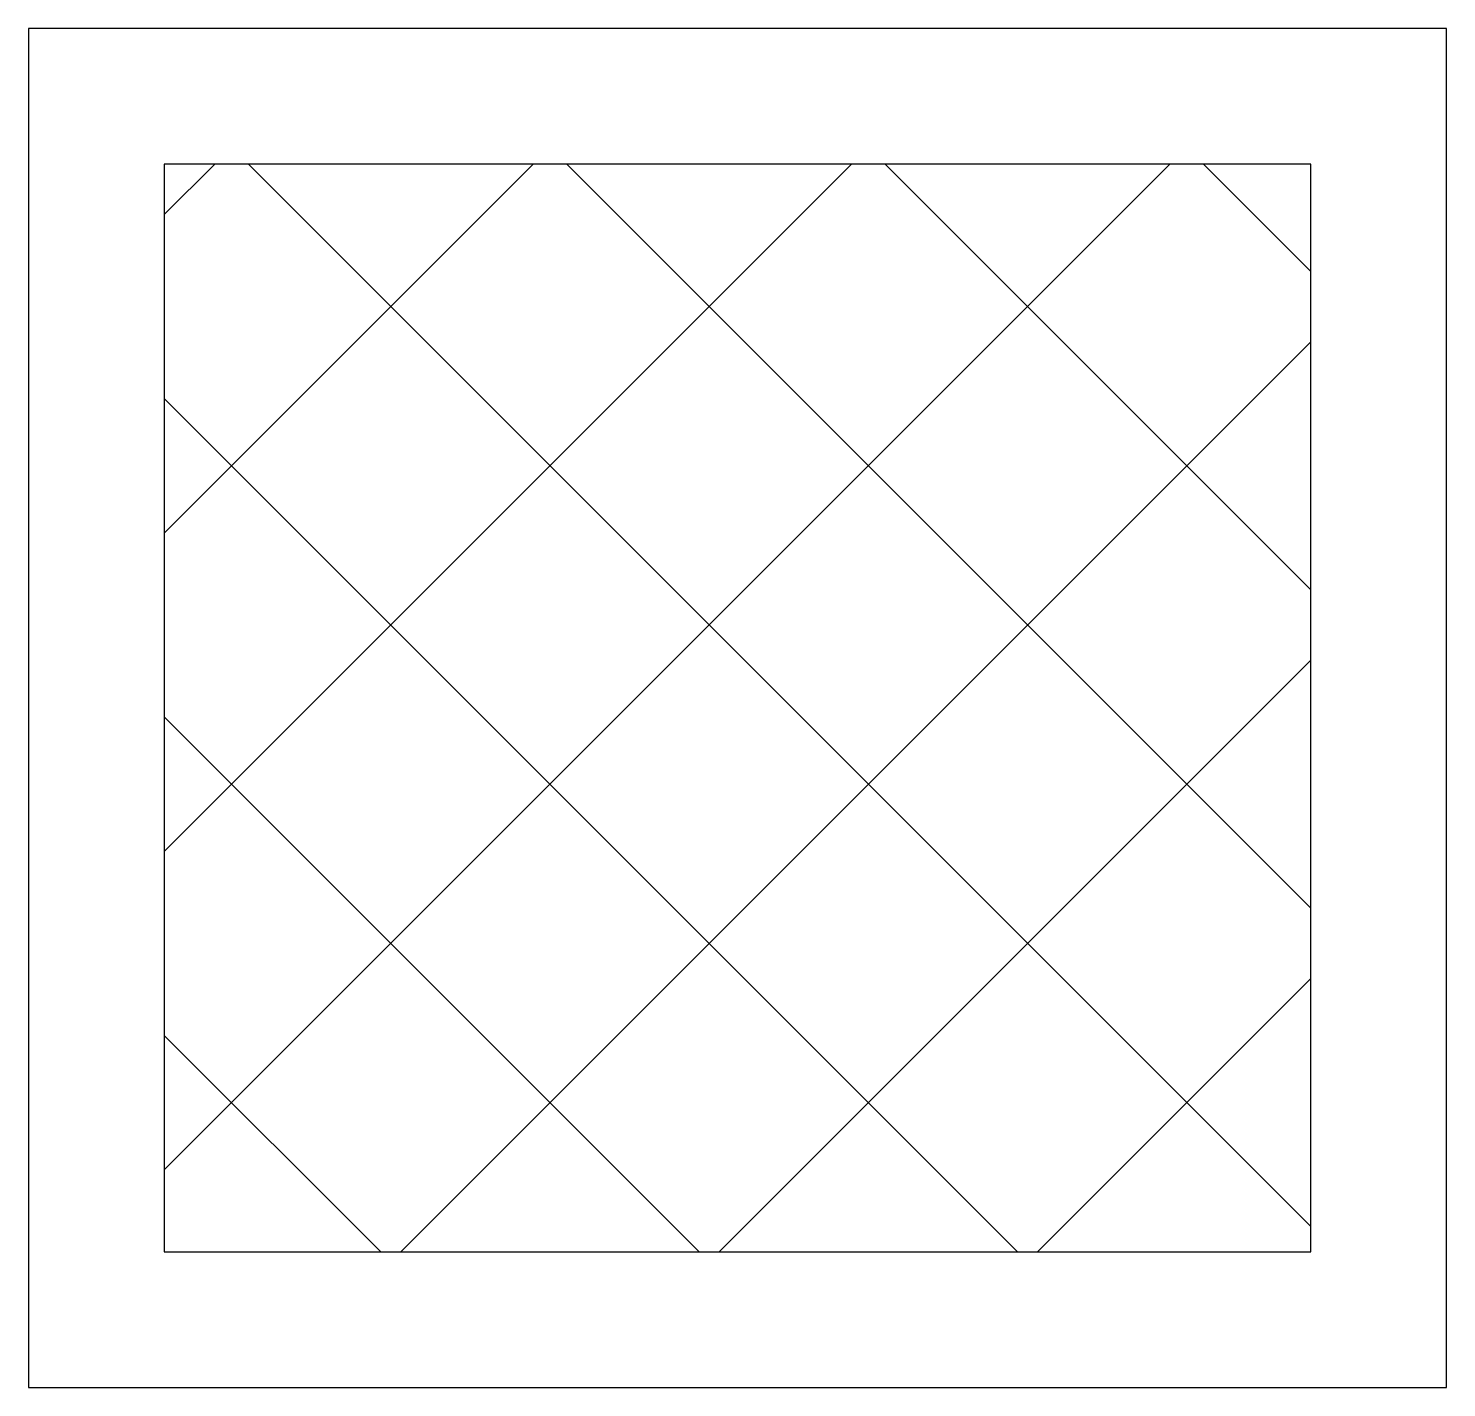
# Model space of a CAD drawing. Header units: millimetres. Extents: x -6081.899 to -6081.499, y -966.76 to -966.377.
import ezdxf

# ---------------------------------------------------------------- set-up
doc = ezdxf.new("R2010")
doc.units = ezdxf.units.MM
doc.layers.add('Tel_Símbolos', color=3, linetype='Continuous')

msp = doc.modelspace()

# ---------------------------------------------------------------- hatches: boundary and pattern name
at = {"layer": 'Tel_Símbolos'}
h = msp.add_hatch(dxfattribs=at)
h.set_pattern_fill('ANSI37', color=1, scale=0.02, style=0)
h.set_pattern_definition([(45, (2.95534, 0), (-0.0449012806, 0.0449012806), []), (135, (2.95534, 0), (-0.0449012806, -0.0449012806), [])])
h.paths.add_polyline_path([(-6081.86062, -966.7217), (-6081.5373, -966.7217), (-6081.5373, -966.41498), (-6081.86062, -966.41498)])

# ---------------------------------------------------------------- linework, layer by layer
at = {"layer": 'Tel_Símbolos', "color": 3}
msp.add_lwpolyline([(-6081.89896, -966.76003), (-6081.49896, -966.76003), (-6081.49896, -966.37664), (-6081.89896, -966.37664)], close=True, dxfattribs=at)
at = {"layer": 'Tel_Símbolos', "color": 2}
msp.add_lwpolyline([(-6081.86062, -966.7217), (-6081.5373, -966.7217), (-6081.5373, -966.41498), (-6081.86062, -966.41498)], close=True, dxfattribs=at)

doc.saveas('drawing.dxf')
